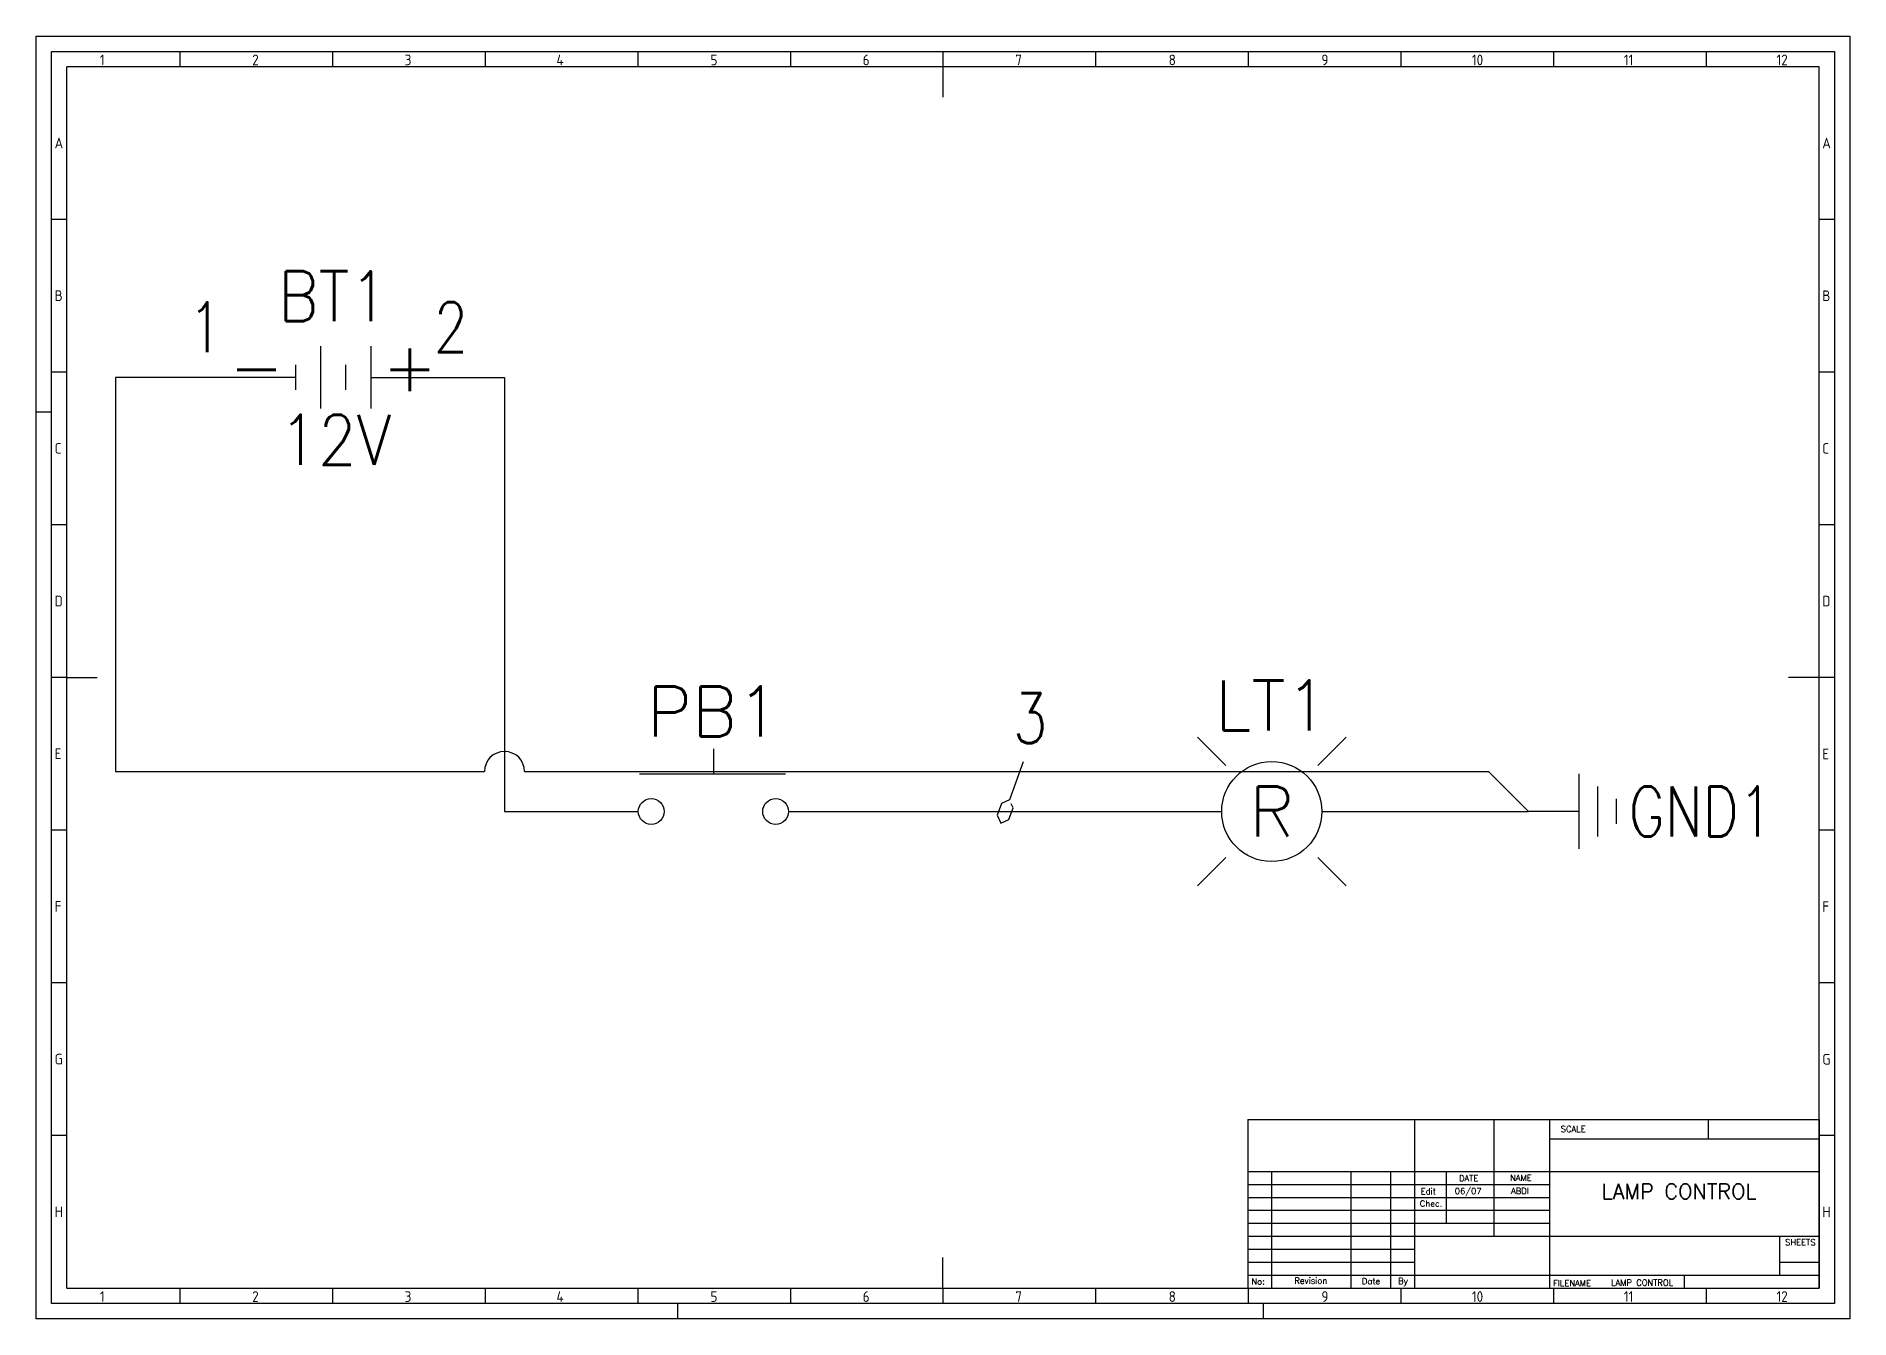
# Model space of a CAD drawing. Header units: millimetres. Extents: x 97.4 to 122.4, y 335.4 to 353.1.
import ezdxf
from ezdxf.enums import TextEntityAlignment as Align

# ---------------------------------------------------------------- set-up
doc = ezdxf.new("R2010")
doc.units = ezdxf.units.MM
doc.header["$LTSCALE"] = 8
for name, color, linetype in [('025', 1, 'Continuous'), ('035', 5, 'Continuous'), ('07', 7, 'Continuous'), ('MISC', 2, 'Continuous'), ('RED_2.5mm^2', 1, 'Continuous'), ('SYMS', 7, 'Continuous'), ('TAGS', 51, 'Continuous'), ('TERMS', 4, 'Continuous'), ('WIRENO', 70, 'Continuous')]:
    doc.layers.add(name, color=color, linetype=linetype)
doc.styles.add('ISO Proportional', font='isocp.shx')
doc.styles.add('WD', font='romans.shx')

# ---------------------------------------------------------------- blocks, each defined once
blk = doc.blocks.new('IEC_border_a2')
at = {"layer": '035'}
for p, q in [((10, 10), (10, 410)), ((584, 410), (10, 410)), ((47, 415), (47, 410)), ((97, 415), (97, 410)), ((147, 415), (147, 410)), ((197, 415), (197, 410)), ((247, 415), (247, 410)), ((297, 415), (297, 410)), ((347, 415), (347, 410)), ((397, 415), (397, 410)), ((447, 415), (447, 410)), ((497, 415), (497, 410)), ((547, 415), (547, 410)), ((584, 10), (584, 410)), ((9.98, 360.04), (5, 360.04)), ((588.98, 360), (584, 360)), ((9.98, 310.04), (5, 310.04)), ((588.98, 310), (584, 310)), ((0, 297), (5, 297)), ((9.98, 260.04), (5, 260.04)), ((588.98, 260), (584, 260)), ((9.98, 210.04), (5, 210.04)), ((588.98, 210), (584, 210)), ((10, 160), (5.02, 160)), ((589, 159.96), (584.02, 159.96)), ((10, 110), (5.02, 110)), ((589, 109.96), (584.02, 109.96)), ((10, 60), (5.02, 60)), ((589, 59.96), (584.02, 59.96)), ((10, 10), (584, 10)), ((47, 10), (47, 5)), ((97, 10), (97, 5)), ((147, 10), (147, 5)), ((197, 10), (197, 5)), ((247, 10), (247, 5)), ((297, 10), (297, 5)), ((347, 10), (347, 5)), ((397, 10), (397, 5)), ((447, 10), (447, 5)), ((497, 10), (497, 5)), ((547, 10), (547, 5)), ((210, 5), (210, 0)), ((402, 0), (402, 5))]:
    blk.add_line(p, q, dxfattribs=at)
blk.add_lwpolyline([(0, 420), (594, 420), (594, 0), (0, 0)], close=True, dxfattribs=at)
at = {"layer": '07'}
for p, q in [((297, 410), (297, 400)), ((10, 210), (20, 210)), ((584, 210), (574, 210)), ((297, 10), (297, 20))]:
    blk.add_line(p, q, dxfattribs=at)
blk.add_lwpolyline([(5, 415), (589, 415), (589, 5), (5, 5)], close=True, dxfattribs=at)
at = {"layer": '035', "style": 'ISO Proportional'}
for s, p in [('1', (20.81, 410.5)), ('2', (70.73, 410.5)), ('3', (120.68, 410.5)), ('4', (170.38, 410.5)), ('5', (220.84, 410.5)), ('6', (270.69, 410.5)), ('7', (320.67, 410.5)), ('8', (370.92, 410.5)), ('9', (420.96, 410.5)), ('10', (470.22, 410.5)), ('11', (519.99, 410.5)), ('12', (569.99, 410.5)), ('A', (6, 383.29)), ('A', (585, 383.25)), ('B', (6, 333.29)), ('B', (585, 333.25)), ('C', (6, 283.29)), ('C', (585, 283.25)), ('D', (6, 233.29)), ('D', (585, 233.25)), ('E', (6.02, 183.25)), ('E', (585.02, 183.22)), ('F', (6.02, 133.25)), ('F', (585.02, 133.22)), ('G', (6.02, 83.25)), ('G', (585.02, 83.22)), ('H', (6.02, 33.25)), ('H', (585.02, 33.22)), ('1', (20.81, 5.5)), ('2', (70.73, 5.5)), ('3', (120.68, 5.5)), ('4', (170.38, 5.5)), ('5', (220.84, 5.5)), ('6', (270.69, 5.5)), ('7', (320.67, 5.5)), ('8', (370.92, 5.5)), ('9', (420.96, 5.5)), ('10', (470.22, 5.5)), ('11', (519.99, 5.5)), ('12', (569.99, 5.5))]:
    blk.add_text(s, height=3.5, dxfattribs=at).set_placement(p)
blk = doc.blocks.new('IEC_tblock_a2')
at = {"layer": '035'}
for p, q in [((-106.6, 55.25), (-106.6, 17)), ((-36.4, 55.25), (-36.4, 48.88)), ((-88.4, 48.88), (0, 48.88)), ((-179.4, 38.25), (-179.4, 0)), ((-153.4, 38.25), (-153.4, 0)), ((-140.4, 38.25), (-140.4, 0)), ((-122.2, 38.25), (-122.2, 21.25)), ((-187.2, 34), (-88.4, 34)), ((-187.2, 29.75), (-88.4, 29.75)), ((-187.2, 25.5), (-88.4, 25.5)), ((-187.2, 21.25), (-88.4, 21.25)), ((-187.2, 17), (-132.6, 17)), ((-187.2, 12.75), (-132.6, 12.75)), ((-187.2, 8.5), (-132.6, 8.5)), ((-13, 8.5), (0, 8.5)), ((-187.2, 4.25), (0, 4.25)), ((-44.2, 4.25), (-44.2, 0))]:
    blk.add_line(p, q, dxfattribs=at)
at = {"layer": '07'}
for p, q in [((-187.2, 55.25), (-187.2, 0)), ((-187.2, 55.25), (0, 55.25)), ((-132.6, 55.25), (-132.6, 0)), ((-88.4, 55.25), (-88.4, 0)), ((0, 55.25), (0, 0)), ((-187.2, 38.25), (0, 38.25)), ((-132.6, 17), (0, 17)), ((-13, 17), (-13, 4.25)), ((-187.2, 0), (0, 0))]:
    blk.add_line(p, q, dxfattribs=at)
at = {"style": 'WD'}
for tag, p in [('SCALE', (-69.88, 51.07)), ('SH', (-8.74, 10.06)), ('FILENAME', (-68.15, 0.8))]:
    blk.add_attdef(tag, p, '', height=2, dxfattribs=at)
for tag, height, p in [('EDDATE', 2, (-114.97, 30.8)), ('EDBY', 2, (-98.02, 30.86)), ('PROJDESC', 5, (-45.9, 29.2)), ('CKDATE', 2, (-114.85, 26.58)), ('CKBY', 2, (-97.88, 26.3)), ('DWGDESC', 5, (-44.85, 19.72)), ('DWGNO', 3.5, (-48.54, 9.46))]:
    blk.add_attdef(tag, text='', height=height, dxfattribs=at).set_placement(p, align=Align.CENTER)
at = {"style": 'WD', "flags": 1}
blk.add_attdef('WD_TB', (-120.95, 11.91), '', height=2, dxfattribs=at)
at = {"layer": '025', "style": 'WD'}
for s, p in [('SCALE', (-80.57, 51.13)), ('NAME', (-97.74, 35.14)), ('No:', (-183.81, 1.19)), ('Revision', (-166.53, 1.47)), ('Date', (-146.79, 1.28)), ('By', (-136.33, 1.37))]:
    blk.add_text(s, height=2, dxfattribs=at).set_placement(p, align=Align.CENTER)
for s, p in [('DATE', (-118, 35)), ('Edit', (-130.55, 30.72)), ('Chec.', (-130.82, 26.72)), ('SHEETS', (-11.17, 14.05)), ('FILENAME', (-87.18, 0.61))]:
    blk.add_text(s, height=2, dxfattribs=at).set_placement(p)
blk = doc.blocks.new('HPB11')
for p, q in [((0, 0.1562), (0, 0.0938)), ((-0.1849, 0.0938), (0.1801, 0.0938))]:
    blk.add_line(p, q)
for centre in [(-0.1553, 0), (0.1553, 0)]:
    blk.add_circle(centre, 0.0322)
at = {"style": 'WD', "width": 0.7}
for tag, p in [('INST', (0, 0.8258)), ('LOC', (0, 0.6562)), ('DESC1', (0, 0.5)), ('DESC2', (0, 0.3438)), ('XREF', (0, -0.2188))]:
    blk.add_attdef(tag, text='', height=0.125, dxfattribs=at).set_placement(p, align=Align.CENTER)
at = {"style": 'WD'}
blk.add_attdef('TAG1', text='', height=0.125, dxfattribs=at).set_placement((0, 0.1875), align=Align.CENTER)
for tag, p in [('X2LINK', (0, 0.2188)), ('X8LINK', (0, 0))]:
    blk.add_attdef(tag, p, '', height=0.01, dxfattribs=at)
for tag, p, height, flags in [('CONTACT', (0.2047, 0.1357), 0.01, 1), ('FAMILY', (0.2047, 0.1523), 0.01, 9), ('X4TERM01', (-0.1875, 0), 0.0125, 1), ('X1TERM02', (0.1875, 0), 0.0125, 1)]:
    blk.add_attdef(tag, p, '', height=height, dxfattribs=dict(at, flags=flags))
at = {"linetype": 'Continuous', "style": 'WD', "flags": 9}
for tag, p in [('MFG', (0.2278, 0.0887)), ('CAT', (0.2297, 0.1082)), ('ASSYCODE', (0.23, 0.0714))]:
    blk.add_attdef(tag, text='', height=0.01, dxfattribs=at).set_placement(p, align=Align.CENTER)
at = {"linetype": 'Continuous', "style": 'WD', "flags": 8}
blk.add_attdef('TERM01', text='', height=0.125, dxfattribs=at).set_placement((-0.25, -0.0314), align=Align.TOP_RIGHT)
blk.add_attdef('TERM02', text='', height=0.125, dxfattribs=at).set_placement((0.25, -0.0314), align=Align.TOP_LEFT)
blk = doc.blocks.new('HLT1R')
for p, q in [((-0.1149, 0.1149), (-0.1856, 0.1856)), ((0.1149, 0.1149), (0.1856, 0.1856)), ((-0.1149, -0.1149), (-0.1856, -0.1856)), ((0.1149, -0.1149), (0.1856, -0.1856))]:
    blk.add_line(p, q)
blk.add_circle((0, 0), 0.125)
at = {"style": 'WD', "width": 0.7}
for tag, p in [('INST', (0.0055, 0.5282)), ('LOC', (0.0055, 0.3586))]:
    blk.add_attdef(tag, text='', height=0.125, dxfattribs=at).set_placement(p, align=Align.CENTER)
at = {"style": 'WD'}
blk.add_attdef('TAG1', text='', height=0.125, dxfattribs=at).set_placement((0, 0.2024), align=Align.CENTER)
at = {"style": 'WD', "flags": 9}
blk.add_attdef('FAMILY', text='', height=0.01, dxfattribs=at).set_placement((-0.0053, 0.1606), align=Align.CENTER)
at = {"linetype": 'Continuous', "style": 'WD', "flags": 1}
for tag, p in [('CAT', (0, 0.1403)), ('MFG', (0, 0.1208))]:
    blk.add_attdef(tag, text='', height=0.01, dxfattribs=at).set_placement(p, align=Align.MIDDLE)
at = {"linetype": 'Continuous', "style": 'WD', "flags": 9}
blk.add_attdef('ASSYCODE', text='', height=0.01, dxfattribs=at).set_placement((-0.0032, 0.0979), align=Align.CENTER)
at = {"style": 'WD'}
for tag, p, width in [('DESC1', (1.125, 0), 0.9), ('WDTAGALT', (1.125, -0.3125), 0.7)]:
    blk.add_attdef(tag, p, '', height=0.125, dxfattribs=dict(at, width=width))
blk.add_attdef('COLOR', text='', height=0.125, dxfattribs=at).set_placement((0, 0), align=Align.MIDDLE)
at = {"style": 'WD', "flags": 1}
for tag, p in [('X4TERM01', (-0.125, 0)), ('X1TERM02', (0.125, 0))]:
    blk.add_attdef(tag, p, '', height=0.0125, dxfattribs=at)
at = {"linetype": 'Continuous', "style": 'WD', "flags": 8}
blk.add_attdef('TERM01', text='', height=0.125, dxfattribs=at).set_placement((-0.175, -0.0314), align=Align.TOP_RIGHT)
blk.add_attdef('TERM02', text='', height=0.125, dxfattribs=at).set_placement((0.175, -0.0314), align=Align.TOP_LEFT)
at = {"style": 'WD', "width": 0.9}
blk.add_attdef('DESC2', text='', height=0.125, dxfattribs=at).set_placement((1.125, -0.0312), align=Align.TOP_LEFT)
blk = doc.blocks.new('HBA1')
for p, q in [((-0.0312, 0.0781), (-0.0312, -0.0781)), ((0.0938, 0.0781), (0.0938, -0.0781)), ((-0.0938, 0.0312), (-0.0938, -0.0312)), ((0.0312, 0.0312), (0.0312, -0.0312))]:
    blk.add_line(p, q)
at = {"style": 'WD'}
for tag, width, p in [('INST', 0.7, (0.0055, 0.4657)), ('LOC', 0.7, (0.0055, 0.2961)), ('TAG1', 0.9, (0, 0.1399)), ('RATING1', 0.9, (0.0055, -0.2187)), ('DESC1', 0.7, (0, -0.375)), ('DESC2', 0.7, (0, -0.5312))]:
    blk.add_attdef(tag, text='', height=0.125, dxfattribs=dict(at, width=width)).set_placement(p, align=Align.CENTER)
at = {"style": 'WD', "flags": 9}
blk.add_attdef('FAMILY', text='', height=0.01, dxfattribs=at).set_placement((-0.0053, 0.1073), align=Align.CENTER)
at = {"linetype": 'Continuous', "style": 'WD', "flags": 1}
for tag, p in [('CAT', (0, 0.0968)), ('MFG', (0, 0.0779))]:
    blk.add_attdef(tag, text='', height=0.01, dxfattribs=at).set_placement(p, align=Align.MIDDLE)
at = {"linetype": 'Continuous', "style": 'WD'}
blk.add_attdef('TERM01', text='', height=0.125, dxfattribs=at).set_placement((-0.1219, 0.0901), align=Align.TOP_RIGHT)
at = {"linetype": 'Continuous', "style": 'WD', "flags": 9}
blk.add_attdef('ASSYCODE', text='', height=0.01, dxfattribs=at).set_placement((0.0013, 0.0589), align=Align.CENTER)
at = {"linetype": 'Continuous', "style": 'WD'}
blk.add_attdef('TERM02', text='', height=0.125, dxfattribs=at).set_placement((0.1219, 0.0901), align=Align.TOP_LEFT)
at = {"style": 'WD', "flags": 1}
for tag, p in [('X4TERM01', (-0.0938, 0)), ('X1TERM02', (0.0938, 0))]:
    blk.add_attdef(tag, p, '', height=0.0125, dxfattribs=at)
blk = doc.blocks.new('HGND2')
for p, q in [((0.125, 0.09375), (0.125, -0.09375)), ((0.171875, 0.0625), (0.171875, -0.0625)), ((0.125, 0), (0, 0)), ((0.21875, 0.03125), (0.21875, -0.03125))]:
    blk.add_line(p, q)
at = {"style": 'WD', "width": 0.8}
for tag, p in [('INST', (0.25, 0.3125)), ('LOC', (0.25, 0.15625)), ('TAG1', (0.25, 0)), ('DESC1', (0.25, -0.15625)), ('DESC2', (0.25, -0.3125))]:
    blk.add_attdef(tag, text='', height=0.125, dxfattribs=at).set_placement(p, align=Align.MIDDLE_LEFT)
at = {"style": 'WD', "flags": 1}
for tag in ['ASSYCODE', 'CAT', 'X4TERM01', 'MFG', 'FAMILY']:
    blk.add_attdef(tag, (0, 0), '', height=0.01, dxfattribs=at)
blk = doc.blocks.new('WD_WNH')
at = {"linetype": 'Continuous', "style": 'WD', "width": 0.8}
blk.add_attdef('WIRENO', text='', height=0.125, dxfattribs=at).set_placement((0, 0.0625), align=Align.CENTER)
at = {"style": 'WD', "flags": 1}
for tag, p in [('W01USER', (0, 0.0781)), ('W02USER', (0, 0.0703)), ('W03USER', (0, 0.0625)), ('W04USER', (0, 0.0547)), ('W05USER', (0, 0.0469)), ('W06USER', (0, 0.0391)), ('W07USER', (0, 0.0312)), ('W08USER', (0, 0.0234)), ('W09USER', (0, 0.0156)), ('W10USER', (0, 0.0078))]:
    blk.add_attdef(tag, text='', height=0.005, dxfattribs=at).set_placement(p, align=Align.CENTER)

msp = doc.modelspace()

# ---------------------------------------------------------------- linework, layer by layer
at = {"layer": 'RED_2.5mm^2'}
for p, q in [((101.009, 348.402), (98.529, 348.402)), ((98.529, 348.402), (98.529, 342.977)), ((102.043, 348.402), (103.885, 348.402)), ((103.885, 348.402), (103.885, 342.426)), ((98.529, 342.977), (103.61, 342.977)), ((104.161, 342.977), (117.433, 342.977)), ((117.984, 342.427), (117.433, 342.977)), ((103.885, 342.426), (105.728, 342.426)), ((107.795, 342.426), (113.758, 342.426)), ((115.136, 342.426), (117.984, 342.426))]:
    msp.add_line(p, q, dxfattribs=at)
msp.add_arc((103.885, 342.977), 0.276, 0, 180, dxfattribs=at)
at = {"layer": 'WIRENO'}
msp.add_lwpolyline([(111.026, 343.108), (110.836, 342.588), (110.725, 342.536), (110.666, 342.375), (110.717, 342.264), (110.828, 342.315), (110.887, 342.477), (110.861, 342.532)], dxfattribs=at)

# ---------------------------------------------------------------- block references
at = {"xscale": 0.042028130976068, "yscale": 0.042028130976068, "zscale": 0.042028130976068}
msp.add_blockref('IEC_border_a2', (97.439, 335.445), dxfattribs=at)
ref = msp.add_blockref('IEC_tblock_a2', (121.984, 335.865), dxfattribs=dict(xscale=0.042028130976068, yscale=0.042028130976068, zscale=0.042028130976068))
ref.add_attrib('PROJDESC', 'LAMP CONTROL', dxfattribs={"height": 0.21014, "style": 'WD'}).set_placement((120.055, 337.092), align=Align.CENTER)
ref.add_attrib('EDBY', 'ABDI', dxfattribs={"height": 0.0841, "style": 'WD'}).set_placement((117.864, 337.162), align=Align.CENTER)
ref.add_attrib('EDDATE', '06/07', dxfattribs={"height": 0.0841, "style": 'WD'}).set_placement((117.151, 337.16), align=Align.CENTER)
ref.add_attrib('FILENAME', 'LAMP CONTROL', (119.119, 335.899), dxfattribs={"height": 0.08406, "style": 'WD'})
at = {"layer": 'SYMS'}
ref = msp.add_blockref('HBA1', (101.526, 348.402), dxfattribs=dict(at, xscale=5.512648904204689, yscale=5.512648904204689, zscale=5.512648904204689))
ref.add_attrib('RATING1', '12V', dxfattribs={"layer": 'MISC', "height": 0.6891, "style": 'WD', "width": 0.9}).set_placement((101.557, 347.197), align=Align.CENTER)
ref.add_attrib('TERM02', '+', dxfattribs={"layer": 'TERMS', "linetype": 'Continuous', "height": 0.689, "style": 'WD'}).set_placement((102.198, 348.899), align=Align.TOP_LEFT)
ref.add_attrib('TERM01', '-', dxfattribs={"layer": 'TERMS', "linetype": 'Continuous', "height": 0.689, "style": 'WD'}).set_placement((100.854, 348.899), align=Align.TOP_RIGHT)
ref.add_attrib('TAG1', 'BT1', dxfattribs={"layer": 'TAGS', "height": 0.6891, "style": 'WD', "width": 0.9}).set_placement((101.526, 349.174), align=Align.CENTER)
ref = msp.add_blockref('HPB11', (106.761, 342.426), dxfattribs=dict(at, xscale=5.512648904204689, yscale=5.512648904204689, zscale=5.512648904204689))
ref.add_attrib('TAG1', 'PB1', dxfattribs={"layer": 'TAGS', "height": 0.6891, "style": 'WD'}).set_placement((106.761, 343.459), align=Align.CENTER)
ref = msp.add_blockref('HLT1R', (114.447, 342.426), dxfattribs=dict(at, xscale=5.512648904204689, yscale=5.512648904204689, zscale=5.512648904204689))
ref.add_attrib('TAG1', 'LT1', dxfattribs={"layer": 'TAGS', "height": 0.6891, "style": 'WD'}).set_placement((114.447, 343.541), align=Align.CENTER)
ref.add_attrib('COLOR', 'R', dxfattribs={"layer": 'MISC', "height": 0.689, "style": 'WD'}).set_placement((114.447, 342.426), align=Align.MIDDLE)
ref = msp.add_blockref('HGND2', (117.984, 342.427), dxfattribs=dict(at, xscale=5.512648904204689, yscale=5.512648904204689, zscale=5.512648904204689))
ref.add_attrib('TAG1', 'GND1', dxfattribs={"layer": 'TAGS', "height": 0.6891, "style": 'WD', "width": 0.8}).set_placement((119.362, 342.427), align=Align.MIDDLE_LEFT)
at = {"layer": 'WIRENO'}
ref = msp.add_blockref('WD_WNH', (99.769, 348.402), dxfattribs=dict(at, xscale=5.512648904204689, yscale=5.512648904204689, zscale=5.512648904204689))
ref.add_attrib('WIRENO', '1', dxfattribs={"linetype": 'Continuous', "height": 0.689, "style": 'WD', "width": 0.8}).set_placement((99.769, 348.747), align=Align.CENTER)
ref = msp.add_blockref('WD_WNH', (103.148, 348.402), dxfattribs=dict(at, xscale=5.512648904204689, yscale=5.512648904204689, zscale=5.512648904204689))
ref.add_attrib('WIRENO', '2', dxfattribs={"linetype": 'Continuous', "height": 0.689, "style": 'WD', "width": 0.8}).set_placement((103.148, 348.747), align=Align.CENTER)
ref = msp.add_blockref('WD_WNH', (110.776, 342.426), dxfattribs=dict(at, xscale=5.512648904204689, yscale=5.512648904204689, zscale=5.512648904204689))
ref.add_attrib('WIRENO', '3', dxfattribs={"linetype": 'Continuous', "height": 0.689, "style": 'WD', "width": 0.8}).set_placement((111.121, 343.367), align=Align.CENTER)

doc.saveas('drawing.dxf')
